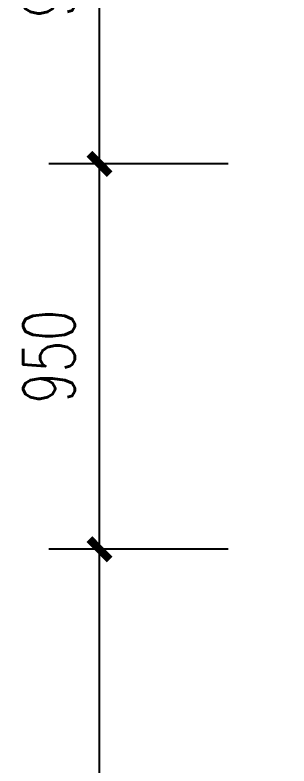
# Model space of a CAD drawing. Header units: millimetres. Extents: x 434053 to 1059003, y -2417481 to 936527.
# Drawn here: x 561127 to 561803, y -2235970 to -2234119 of the extents above; entities that cross this region are included whole.
import ezdxf

# ---------------------------------------------------------------- set-up
doc = ezdxf.new("R2010")
doc.units = ezdxf.units.MM
doc.header["$LTSCALE"] = 1000
doc.header["$MEASUREMENT"] = 0
doc.layers.get('Defpoints').update_dxf_attribs({"color": 6})
doc.layers.add('A-ANNO-DIMS', color=3, linetype='Continuous')
doc.styles.add('_TCH_DIM_T3', font='SIMPLEX', dxfattribs={"width": 0.705882, "bigfont": 'GBCBIG'})
doc.dimstyles.new('_TCH_ARCH&&50', dxfattribs={"dimtxt": 127.5, "dimasz": 50, "dimexe": 125, "dimexo": 150, "dimgap": 61.25, "dimtad": 1, "dimdec": 0, "dimzin": 0, "dimdsep": 46, "dimtxsty": '_TCH_DIM_T3', "dimblk": 'ARCHTICK', "dimcen": 0.09, "dimclrt": 7, "dimazin": 2, "dimtfac": 1, "dimtdec": 0, "dimtix": 1, "dimtmove": 2, "dimatfit": 3, "dimfxl": 1, "dimtolj": 1, "dimtzin": 0, "dimarcsym": 0})

# ---------------------------------------------------------------- blocks, each defined once
blk = doc.blocks.new('_ArchTick')
at = {"color": 0, "linetype": 'ByBlock', "const_width": 0.4}
blk.add_lwpolyline([(-0.5, -0.5), (0.5, 0.5)], dxfattribs=at)
blk = doc.blocks.new('*D912')
at = {"layer": 'A-ANNO-DIMS', "color": 0, "lineweight": -2, "transparency": 16777216}
for p, q in [((561653, -2233535.7), (561210.5, -2233535.7)), ((561335.5, -2234485.7), (561335.5, -2233535.7)), ((561653, -2234485.7), (561210.5, -2234485.7))]:
    blk.add_line(p, q, dxfattribs=at)
at = {"layer": 'Defpoints', "color": 0, "transparency": 16777216}
for p in [(561335.5, -2233535.7), (561803, -2233535.7), (561803, -2234485.7)]:
    blk.add_point(p, dxfattribs=at)
at = {"layer": 'A-ANNO-DIMS', "color": 0, "lineweight": -2, "transparency": 16777216, "xscale": 50, "yscale": 50, "zscale": 50}
for p, rotation in [((561335.5, -2233535.7), 90), ((561335.5, -2234485.7), 270)]:
    blk.add_blockref('_ArchTick', p, dxfattribs=dict(at, rotation=rotation))
at = {"layer": 'A-ANNO-DIMS', "color": 7, "transparency": 16777216, "insert": (561210.5, -2234010.7), "char_height": 127.5, "attachment_point": 5, "rotation": 90, "style": '_TCH_DIM_T3'}
blk.add_mtext('\\A1;950', dxfattribs=at)
blk = doc.blocks.new('*D913')
at = {"layer": 'A-ANNO-DIMS', "color": 0, "lineweight": -2, "transparency": 16777216}
for p, q in [((561653, -2234485.7), (561210.5, -2234485.7)), ((561335.5, -2235435.7), (561335.5, -2234485.7)), ((561653, -2235435.7), (561210.5, -2235435.7))]:
    blk.add_line(p, q, dxfattribs=at)
at = {"layer": 'Defpoints', "color": 0, "transparency": 16777216}
for p in [(561335.5, -2234485.7), (561803, -2234485.7), (561803, -2235435.7)]:
    blk.add_point(p, dxfattribs=at)
at = {"layer": 'A-ANNO-DIMS', "color": 0, "lineweight": -2, "transparency": 16777216, "xscale": 50, "yscale": 50, "zscale": 50}
for p, rotation in [((561335.5, -2234485.7), 90), ((561335.5, -2235435.7), 270)]:
    blk.add_blockref('_ArchTick', p, dxfattribs=dict(at, rotation=rotation))
at = {"layer": 'A-ANNO-DIMS', "color": 7, "transparency": 16777216, "insert": (561210.5, -2234960.7), "char_height": 127.5, "attachment_point": 5, "rotation": 90, "style": '_TCH_DIM_T3'}
blk.add_mtext('\\A1;950', dxfattribs=at)
blk = doc.blocks.new('*D914')
at = {"layer": 'A-ANNO-DIMS', "color": 0, "lineweight": -2, "transparency": 16777216}
for p, q in [((561653, -2235435.7), (561210.5, -2235435.7)), ((561335.5, -2239035.7), (561335.5, -2235435.7)), ((561653, -2239035.7), (561210.5, -2239035.7))]:
    blk.add_line(p, q, dxfattribs=at)
at = {"layer": 'Defpoints', "color": 0, "transparency": 16777216}
for p in [(561335.5, -2235435.7), (561803, -2235435.7), (561803, -2239035.7)]:
    blk.add_point(p, dxfattribs=at)
at = {"layer": 'A-ANNO-DIMS', "color": 0, "lineweight": -2, "transparency": 16777216, "xscale": 50, "yscale": 50, "zscale": 50}
for p, rotation in [((561335.5, -2235435.7), 90), ((561335.5, -2239035.7), 270)]:
    blk.add_blockref('_ArchTick', p, dxfattribs=dict(at, rotation=rotation))
at = {"layer": 'A-ANNO-DIMS', "color": 7, "transparency": 16777216, "insert": (561210.5, -2237235.7), "char_height": 127.5, "attachment_point": 5, "rotation": 90, "style": '_TCH_DIM_T3'}
blk.add_mtext('\\A1;3600', dxfattribs=at)

msp = doc.modelspace()

# ---------------------------------------------------------------- dimensions: what is measured, and where the dimension line sits
at = {"layer": 'A-ANNO-DIMS'}
for p1, p2, picture, middle in [((561803, -2234485.7), (561803, -2233535.7), '*D912', (561210.5, -2234010.7)), ((561803, -2235435.7), (561803, -2234485.7), '*D913', (561210.5, -2234960.7)), ((561803, -2239035.7), (561803, -2235435.7), '*D914', (561210.5, -2237235.7))]:
    dim = msp.add_aligned_dim(p1=p1, p2=p2, distance=467.4, dimstyle='_TCH_ARCH&&50', dxfattribs=at)
    dim.commit()
    dim.dimension.update_dxf_attribs({"geometry": picture, "text_midpoint": middle})

doc.saveas('drawing.dxf')
